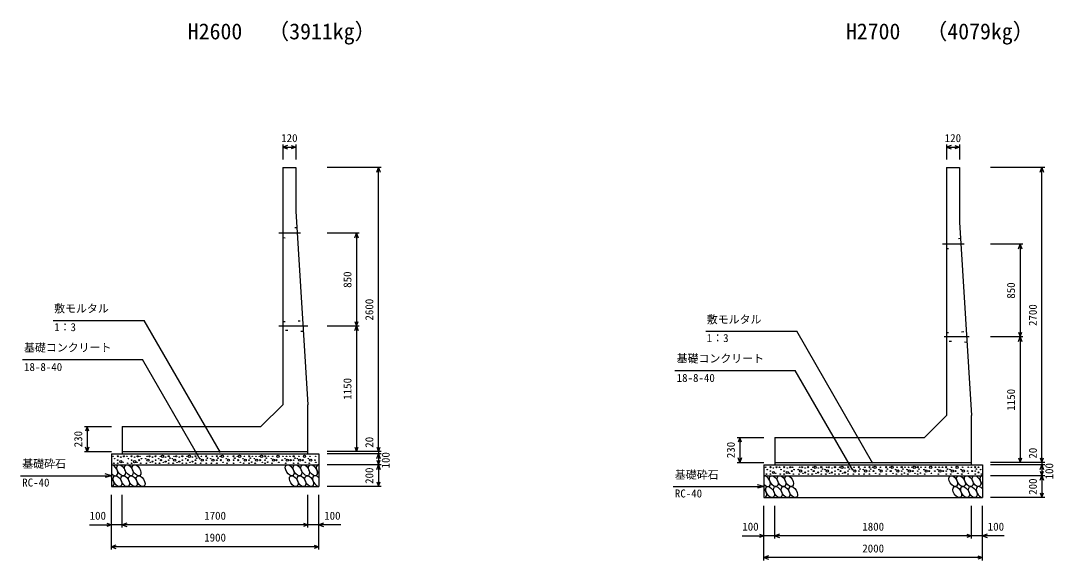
# Model space of a CAD drawing. Units: millimetres, scale not verified. Extents: x -67200 to 67200, y -23760 to 23760.
# Drawn here: x 11694 to 21149, y -5878 to -937 of the extents above; entities that cross this region are included whole.
import ezdxf
from ezdxf.enums import TextEntityAlignment as Align

# ---------------------------------------------------------------- set-up
doc = ezdxf.new("R2010")
doc.units = ezdxf.units.MM
doc.header["$LTSCALE"] = 80
doc.linetypes.add('CHAIN1', pattern=[8, 5, -1, 1, -1])
doc.linetypes.add('DOTTED', pattern=[1.75, 0.25, -1.5])
for name, color, linetype, lineweight in [('0-0_CENTER', 7, 'CHAIN1', 25), ('0-1_DIM', 7, 'Continuous', 25), ('0-3_HATCH', 6, 'Continuous', 25), ('0-6_OUTLINE', 1, 'Continuous', 25), ('0-7_OUTLINE2', 4, 'DOTTED', 25), ('0-8_TXT', 7, 'Continuous', 25)]:
    doc.layers.add(name, color=color, linetype=linetype, lineweight=lineweight)
doc.styles.add('ＭＳ ゴシック', font='')
doc.styles.get('ＭＳ ゴシック').set_extended_font_data('MS Gothic')

msp = doc.modelspace()

# ---------------------------------------------------------------- linework, layer by layer
at = {"layer": '0-0_CENTER'}
for p, q in [((14257.05, -2882.73), (14058.49, -2882.73)), ((20332.05, -2982.56), (20133.49, -2982.56)), ((14322.46, -3732.75), (14058.49, -3732.75)), ((20379.31, -3832.56), (20147.88, -3832.56))]:
    msp.add_line(p, q, dxfattribs=at)
at = {"layer": '0-1_DIM'}
for p, q in [((14094.5, -2070.67), (14094.5, -2207.56)), ((14214.5, -2070.67), (14214.5, -2207.56)), ((20169.5, -2070.67), (20169.5, -2207.56)), ((20289.5, -2070.67), (20289.5, -2207.56)), ((14094.5, -2095.67), (14214.5, -2095.67)), ((20169.5, -2095.67), (20289.5, -2095.67)), ((14994.5, -2282.56), (14499.5, -2282.56)), ((14969.5, -4882.56), (14969.5, -2282.56)), ((21069.5, -2282.56), (20574.5, -2282.56)), ((21044.5, -4982.56), (21044.5, -2282.56)), ((14794.5, -2882.56), (14499.5, -2882.56)), ((14769.5, -2882.56), (14769.5, -3732.56)), ((20869.5, -2982.56), (20574.5, -2982.56)), ((20844.5, -2982.56), (20844.5, -3832.56)), ((11991.4, -3681.16), (12823.82, -3681.16)), ((13522.53, -4891.36), (12823.82, -3681.16)), ((14794.5, -3732.56), (14499.5, -3732.56)), ((14769.5, -3732.56), (14769.5, -4882.56)), ((17966.4, -3781.16), (18798.82, -3781.16)), ((19497.53, -4991.36), (18798.82, -3781.16)), ((20869.5, -3832.56), (20574.5, -3832.56)), ((20844.5, -3832.56), (20844.5, -4982.56)), ((11709.79, -4038.67), (12809.34, -4038.67)), ((13337.39, -4953.28), (12809.34, -4038.67)), ((17684.79, -4138.67), (18784.34, -4138.67)), ((19312.39, -5053.28), (18784.34, -4138.67)), ((12279.5, -4652.56), (12524.5, -4652.56)), ((12304.5, -4652.56), (12304.5, -4882.56)), ((18254.5, -4752.56), (18499.5, -4752.56)), ((18279.5, -4752.56), (18279.5, -4982.56)), ((12279.5, -4882.56), (12524.5, -4882.56)), ((14994.5, -4882.56), (14499.5, -4882.56)), ((14994.5, -4902.56), (14499.5, -4902.56)), ((14969.5, -4882.56), (14969.5, -4902.56)), ((14969.5, -4902.56), (14969.5, -5002.56)), ((14994.5, -5002.56), (14499.5, -5002.56)), ((14969.5, -5002.56), (14969.5, -5202.56)), ((18254.5, -4982.56), (18499.5, -4982.56)), ((21069.5, -4982.56), (20574.5, -4982.56)), ((21069.5, -5002.56), (20574.5, -5002.56)), ((21044.5, -4982.56), (21044.5, -5002.56)), ((21044.5, -5002.56), (21044.5, -5102.56)), ((12524.5, -5102.56), (12466.54, -5087.04)), ((21069.5, -5102.56), (20574.5, -5102.56)), ((21044.5, -5102.56), (21044.5, -5302.56)), ((18499.5, -5202.56), (18441.54, -5187.04)), ((12524.5, -5777.56), (12524.5, -5277.56)), ((12624.5, -5577.56), (12624.5, -5277.56)), ((14324.5, -5577.56), (14324.5, -5277.56)), ((14324.5, -5577.56), (14324.5, -5277.56)), ((14424.5, -5777.56), (14424.5, -5277.56)), ((14994.5, -5202.56), (14499.5, -5202.56)), ((18499.5, -5877.56), (18499.5, -5377.56)), ((18599.5, -5677.56), (18599.5, -5377.56)), ((20399.5, -5677.56), (20399.5, -5377.56)), ((20399.5, -5677.56), (20399.5, -5377.56)), ((20499.5, -5877.56), (20499.5, -5377.56)), ((21069.5, -5302.56), (20574.5, -5302.56)), ((12324.96, -5552.56), (12524.5, -5552.56)), ((12624.5, -5552.56), (12524.5, -5552.56)), ((14324.5, -5552.56), (12624.5, -5552.56)), ((14424.5, -5552.56), (14324.5, -5552.56)), ((14624.04, -5552.56), (14424.5, -5552.56)), ((18299.96, -5652.56), (18499.5, -5652.56)), ((18599.5, -5652.56), (18499.5, -5652.56)), ((20399.5, -5652.56), (18599.5, -5652.56)), ((20499.5, -5652.56), (20399.5, -5652.56)), ((20699.04, -5652.56), (20499.5, -5652.56)), ((14424.5, -5752.56), (12524.5, -5752.56)), ((20499.5, -5852.56), (18499.5, -5852.56))]:
    msp.add_line(p, q, dxfattribs=at)
for points in [[(14136.79, -2080.28), (14094.5, -2095.67), (14136.79, -2111.06)], [(14172.21, -2080.28), (14214.5, -2095.67), (14172.21, -2111.06)], [(20211.79, -2080.28), (20169.5, -2095.67), (20211.79, -2111.06)], [(20247.21, -2080.28), (20289.5, -2095.67), (20247.21, -2111.06)], [(14954.11, -2324.85), (14969.5, -2282.56), (14984.89, -2324.85)], [(21029.11, -2324.85), (21044.5, -2282.56), (21059.89, -2324.85)], [(14754.11, -2924.85), (14769.5, -2882.56), (14784.89, -2924.85)], [(20829.11, -3024.85), (20844.5, -2982.56), (20859.89, -3024.85)], [(14754.11, -3690.28), (14769.5, -3732.56), (14784.89, -3690.28)], [(14754.11, -3774.85), (14769.5, -3732.56), (14784.89, -3774.85)], [(20829.11, -3790.28), (20844.5, -3832.56), (20859.89, -3790.28)], [(20829.11, -3874.85), (20844.5, -3832.56), (20859.89, -3874.85)], [(12319.89, -4694.85), (12304.5, -4652.56), (12289.11, -4694.85)], [(18294.89, -4794.85), (18279.5, -4752.56), (18264.11, -4794.85)], [(12319.89, -4840.28), (12304.5, -4882.56), (12289.11, -4840.28)], [(14754.11, -4840.28), (14769.5, -4882.56), (14784.89, -4840.28)], [(14954.11, -4840.28), (14969.5, -4882.56), (14984.89, -4840.28)], [(14954.11, -4944.85), (14969.5, -4902.56), (14984.89, -4944.85)], [(14954.11, -4960.28), (14969.5, -5002.56), (14984.89, -4960.28)], [(14954.11, -5044.85), (14969.5, -5002.56), (14984.89, -5044.85)], [(18294.89, -4940.28), (18279.5, -4982.56), (18264.11, -4940.28)], [(20829.11, -4940.28), (20844.5, -4982.56), (20859.89, -4940.28)], [(21029.11, -4940.28), (21044.5, -4982.56), (21059.89, -4940.28)], [(21029.11, -5044.85), (21044.5, -5002.56), (21059.89, -5044.85)], [(11694.18, -5102.56), (12524.5, -5102.56), (12466.54, -5118.09)], [(21029.11, -5060.28), (21044.5, -5102.56), (21059.89, -5060.28)], [(21029.11, -5144.85), (21044.5, -5102.56), (21059.89, -5144.85)], [(14954.11, -5160.28), (14969.5, -5202.56), (14984.89, -5160.28)], [(17669.18, -5202.56), (18499.5, -5202.56), (18441.54, -5218.09)], [(21029.11, -5260.28), (21044.5, -5302.56), (21059.89, -5260.28)], [(12482.21, -5537.17), (12524.5, -5552.56), (12482.21, -5567.96)], [(12666.79, -5537.17), (12624.5, -5552.56), (12666.79, -5567.96)], [(14282.21, -5537.17), (14324.5, -5552.56), (14282.21, -5567.96)], [(14466.79, -5537.17), (14424.5, -5552.56), (14466.79, -5567.96)], [(18457.21, -5637.17), (18499.5, -5652.56), (18457.21, -5667.96)], [(18641.79, -5637.17), (18599.5, -5652.56), (18641.79, -5667.96)], [(20357.21, -5637.17), (20399.5, -5652.56), (20357.21, -5667.96)], [(20541.79, -5637.17), (20499.5, -5652.56), (20541.79, -5667.96)], [(12566.79, -5737.17), (12524.5, -5752.56), (12566.79, -5767.96)], [(14382.21, -5737.17), (14424.5, -5752.56), (14382.21, -5767.96)], [(18541.79, -5837.17), (18499.5, -5852.56), (18541.79, -5867.96)], [(20457.21, -5837.17), (20499.5, -5852.56), (20457.21, -5867.96)]]:
    msp.add_lwpolyline(points, dxfattribs=at)
at = {"layer": '0-3_HATCH'}
for centre, radius in [((12993.46, -4925.39), 10), ((13238.68, -4925.39), 10), ((13540.92, -4925.39), 10), ((13698.58, -4925.39), 10), ((13900.21, -4925.39), 10), ((14050.84, -4925.39), 10), ((14292.49, -4925.39), 10), ((12540.47, -4925.39), 2.5), ((12547.48, -4988.42), 2.5), ((12554.49, -4946.4), 2.5), ((12583.36, -4924.51), 5), ((12583.36, -4960.4), 2.5), ((12583.36, -4988.42), 2.5), ((12611.4, -4973.54), 10), ((12611.4, -4932.39), 2.5), ((12632.43, -4980.54), 2.5), ((12639.44, -4925.39), 5), ((12666.57, -4925.39), 2.5), ((12673.58, -4988.42), 2.5), ((12680.59, -4946.4), 2.5), ((12709.47, -4924.51), 5), ((12709.47, -4960.4), 2.5), ((12709.47, -4988.42), 2.5), ((12737.51, -4973.54), 10), ((12737.51, -4932.39), 2.5), ((12758.53, -4980.54), 2.5), ((12765.54, -4925.39), 5), ((12779.56, -4960.4), 5), ((12786.57, -4925.39), 2.5), ((12793.58, -4988.42), 2.5), ((12800.59, -4946.4), 2.5), ((12838.41, -4946.4), 2.5), ((12845.42, -4988.42), 2.5), ((12859.44, -4960.4), 10), ((12852.43, -4925.39), 2.5), ((12873.46, -4925.39), 5), ((12880.47, -4980.54), 2.5), ((12901.49, -4973.54), 5), ((12901.49, -4932.39), 2.5), ((12929.53, -4924.51), 5), ((12929.53, -4960.4), 2.5), ((12929.53, -4988.42), 2.5), ((12958.41, -4946.4), 2.5), ((12965.42, -4988.42), 2.5), ((12972.43, -4925.39), 2.5), ((12979.44, -4960.4), 5), ((13000.47, -4980.54), 2.5), ((13021.49, -4973.54), 5), ((13021.49, -4932.39), 2.5), ((13049.53, -4924.51), 5), ((13049.53, -4960.4), 2.5), ((13049.53, -4988.42), 2.5), ((13060.87, -4942.08), 2.5), ((13083.63, -4946.4), 2.5), ((13090.64, -4988.42), 2.5), ((13104.66, -4960.4), 10), ((13097.65, -4925.39), 2.5), ((13118.68, -4925.39), 5), ((13125.69, -4980.54), 2.5), ((13146.72, -4973.54), 5), ((13146.72, -4932.39), 2.5), ((13174.76, -4924.51), 5), ((13174.76, -4960.4), 2.5), ((13174.76, -4988.42), 2.5), ((13203.63, -4946.4), 2.5), ((13210.64, -4988.42), 2.5), ((13217.65, -4925.39), 2.5), ((13224.66, -4960.4), 5), ((13245.69, -4980.54), 2.5), ((13266.72, -4973.54), 5), ((13266.72, -4932.39), 2.5), ((13294.76, -4924.51), 5), ((13294.76, -4960.4), 2.5), ((13294.76, -4988.42), 2.5), ((13306.1, -4942.08), 2.5), ((13335.56, -4946.4), 2.5), ((13342.57, -4988.42), 2.5), ((13356.59, -4960.4), 10), ((13349.58, -4925.39), 2.5), ((13393.2, -4924.51), 5), ((13393.2, -4960.4), 2.5), ((13393.2, -4988.42), 2.5), ((13404.54, -4942.08), 2.5), ((13434, -4946.4), 2.5), ((13441.01, -4988.42), 2.5), ((13455.03, -4960.4), 10), ((13448.01, -4925.39), 2.5), ((13490.19, -4924.51), 5), ((13490.19, -4960.4), 2.5), ((13490.19, -4988.42), 2.5), ((13501.53, -4942.08), 2.5), ((13519.89, -4925.39), 2.5), ((13526.9, -4960.4), 5), ((13547.93, -4980.54), 2.5), ((13576.27, -4946.4), 2.5), ((13583.28, -4988.42), 2.5), ((13597.3, -4960.4), 10), ((13590.29, -4925.39), 2.5), ((13643.58, -4924.51), 5), ((13643.58, -4960.4), 2.5), ((13643.58, -4988.42), 2.5), ((13654.92, -4942.08), 2.5), ((13677.55, -4925.39), 2.5), ((13684.56, -4960.4), 5), ((13705.59, -4980.54), 2.5), ((13729.24, -4946.4), 2.5), ((13736.25, -4988.42), 2.5), ((13750.27, -4960.4), 10), ((13743.26, -4925.39), 2.5), ((13785.44, -4924.51), 5), ((13785.44, -4960.4), 2.5), ((13785.44, -4988.42), 2.5), ((13796.78, -4942.08), 2.5), ((13810.09, -4978.76), 2.5), ((13815.13, -4925.39), 2.5), ((13834.37, -4946.4), 2.5), ((13841.38, -4988.42), 2.5), ((13855.4, -4960.4), 10), ((13848.39, -4925.39), 2.5), ((13879.17, -4925.39), 2.5), ((13886.19, -4960.4), 5), ((13907.21, -4980.54), 2.5), ((13931.97, -4924.51), 5), ((13931.97, -4960.4), 2.5), ((13931.97, -4988.42), 2.5), ((13943.31, -4942.08), 2.5), ((13956.63, -4978.76), 2.5), ((13961.67, -4925.39), 2.5), ((13988.66, -4946.4), 2.5), ((13995.67, -4988.42), 2.5), ((14009.69, -4960.4), 10), ((14002.68, -4925.39), 2.5), ((14036.82, -4960.4), 5), ((14057.85, -4980.54), 2.5), ((14088.49, -4960.4), 2.5), ((14094.93, -4925.39), 2.5), ((14114.16, -4946.4), 2.5), ((14121.17, -4988.42), 2.5), ((14135.19, -4960.4), 10), ((14128.18, -4925.39), 2.5), ((14158.97, -4925.39), 2.5), ((14165.98, -4960.4), 5), ((14193.37, -4924.51), 5), ((14193.37, -4960.4), 2.5), ((14193.37, -4988.42), 2.5), ((14204.71, -4942.08), 2.5), ((14227.83, -4946.4), 2.5), ((14234.84, -4988.42), 2.5), ((14248.86, -4960.4), 10), ((14241.85, -4925.39), 2.5), ((14278.47, -4960.4), 5), ((14299.49, -4980.54), 2.5), ((14329.11, -4946.4), 2.5), ((14336.12, -4988.42), 2.5), ((14350.14, -4960.4), 10), ((14343.12, -4925.39), 2.5), ((14388.16, -4960.4), 2.5), ((14394.59, -4925.39), 2.5), ((14396.5, -4980.54), 2.5), ((18515.47, -5025.39), 2.5), ((18522.48, -5088.42), 2.5), ((18529.49, -5046.4), 2.5), ((18558.36, -5024.51), 5), ((18558.36, -5060.4), 2.5), ((18558.36, -5088.42), 2.5), ((18586.4, -5073.54), 10), ((18586.4, -5032.39), 2.5), ((18607.43, -5080.54), 2.5), ((18614.44, -5025.39), 5), ((18641.57, -5025.39), 2.5), ((18648.58, -5088.42), 2.5), ((18655.59, -5046.4), 2.5), ((18684.47, -5024.51), 5), ((18684.47, -5060.4), 2.5), ((18684.47, -5088.42), 2.5), ((18712.51, -5073.54), 10), ((18712.51, -5032.39), 2.5), ((18733.53, -5080.54), 2.5), ((18740.54, -5025.39), 5), ((18754.56, -5060.4), 5), ((18761.57, -5025.39), 2.5), ((18768.58, -5088.42), 2.5), ((18775.59, -5046.4), 2.5), ((18813.41, -5046.4), 2.5), ((18820.42, -5088.42), 2.5), ((18834.44, -5060.4), 10), ((18827.43, -5025.39), 2.5), ((18848.46, -5025.39), 5), ((18855.47, -5080.54), 2.5), ((18876.49, -5073.54), 5), ((18876.49, -5032.39), 2.5), ((18904.53, -5024.51), 5), ((18904.53, -5060.4), 2.5), ((18904.53, -5088.42), 2.5), ((18933.41, -5046.4), 2.5), ((18940.42, -5088.42), 2.5), ((18947.43, -5025.39), 2.5), ((18954.44, -5060.4), 5), ((18968.46, -5025.39), 10), ((18975.47, -5080.54), 2.5), ((18996.49, -5073.54), 5), ((18996.49, -5032.39), 2.5), ((19024.53, -5024.51), 5), ((19024.53, -5060.4), 2.5), ((19024.53, -5088.42), 2.5), ((19035.87, -5042.08), 2.5), ((19058.63, -5046.4), 2.5), ((19065.64, -5088.42), 2.5), ((19079.66, -5060.4), 10), ((19072.65, -5025.39), 2.5), ((19093.68, -5025.39), 5), ((19100.69, -5080.54), 2.5), ((19121.72, -5073.54), 5), ((19121.72, -5032.39), 2.5), ((19149.76, -5024.51), 5), ((19149.76, -5060.4), 2.5), ((19149.76, -5088.42), 2.5), ((19178.63, -5046.4), 2.5), ((19185.64, -5088.42), 2.5), ((19192.65, -5025.39), 2.5), ((19199.66, -5060.4), 5), ((19213.68, -5025.39), 10), ((19220.69, -5080.54), 2.5), ((19241.72, -5073.54), 5), ((19241.72, -5032.39), 2.5), ((19269.76, -5024.51), 5), ((19269.76, -5060.4), 2.5), ((19269.76, -5088.42), 2.5), ((19281.1, -5042.08), 2.5), ((19310.56, -5046.4), 2.5), ((19317.57, -5088.42), 2.5), ((19331.59, -5060.4), 10), ((19324.58, -5025.39), 2.5), ((19368.2, -5024.51), 5), ((19368.2, -5060.4), 2.5), ((19368.2, -5088.42), 2.5), ((19379.54, -5042.08), 2.5), ((19409, -5046.4), 2.5), ((19416.01, -5088.42), 2.5), ((19430.03, -5060.4), 10), ((19423.01, -5025.39), 2.5), ((19465.19, -5024.51), 5), ((19465.19, -5060.4), 2.5), ((19465.19, -5088.42), 2.5), ((19476.53, -5042.08), 2.5), ((19494.89, -5025.39), 2.5), ((19501.9, -5060.4), 5), ((19515.92, -5025.39), 10), ((19522.93, -5080.54), 2.5), ((19551.27, -5046.4), 2.5), ((19558.28, -5088.42), 2.5), ((19572.3, -5060.4), 10), ((19565.29, -5025.39), 2.5), ((19618.58, -5024.51), 5), ((19618.58, -5060.4), 2.5), ((19618.58, -5088.42), 2.5), ((19629.92, -5042.08), 2.5), ((19652.55, -5025.39), 2.5), ((19659.56, -5060.4), 5), ((19673.58, -5025.39), 10), ((19680.59, -5080.54), 2.5), ((19704.24, -5046.4), 2.5), ((19711.25, -5088.42), 2.5), ((19725.27, -5060.4), 10), ((19718.26, -5025.39), 2.5), ((19760.44, -5024.51), 5), ((19760.44, -5060.4), 2.5), ((19760.44, -5088.42), 2.5), ((19771.78, -5042.08), 2.5), ((19785.09, -5078.76), 2.5), ((19790.13, -5025.39), 2.5), ((19809.37, -5046.4), 2.5), ((19816.38, -5088.42), 2.5), ((19830.4, -5060.4), 10), ((19823.39, -5025.39), 2.5), ((19854.17, -5025.39), 2.5), ((19861.19, -5060.4), 5), ((19875.21, -5025.39), 10), ((19882.21, -5080.54), 2.5), ((19906.97, -5024.51), 5), ((19906.97, -5060.4), 2.5), ((19906.97, -5088.42), 2.5), ((19918.31, -5042.08), 2.5), ((19931.63, -5078.76), 2.5), ((19936.67, -5025.39), 2.5), ((19963.66, -5046.4), 2.5), ((19970.67, -5088.42), 2.5), ((19984.69, -5060.4), 10), ((19977.68, -5025.39), 2.5), ((20011.82, -5060.4), 5), ((20025.84, -5025.39), 10), ((20032.85, -5080.54), 2.5), ((20063.49, -5060.4), 2.5), ((20069.93, -5025.39), 2.5), ((20089.16, -5046.4), 2.5), ((20096.17, -5088.42), 2.5), ((20110.19, -5060.4), 10), ((20103.18, -5025.39), 2.5), ((20133.97, -5025.39), 2.5), ((20140.98, -5060.4), 5), ((20168.37, -5024.51), 5), ((20168.37, -5060.4), 2.5), ((20168.37, -5088.42), 2.5), ((20179.71, -5042.08), 2.5), ((20202.83, -5046.4), 2.5), ((20209.84, -5088.42), 2.5), ((20223.86, -5060.4), 10), ((20216.85, -5025.39), 2.5), ((20253.47, -5060.4), 5), ((20267.49, -5025.39), 10), ((20274.49, -5080.54), 2.5), ((20304.11, -5046.4), 2.5), ((20311.12, -5088.42), 2.5), ((20325.14, -5060.4), 10), ((20318.12, -5025.39), 2.5), ((20363.16, -5060.4), 2.5), ((20369.59, -5025.39), 2.5), ((20371.5, -5080.54), 2.5), ((20398.96, -5025.39), 2.5), ((20405.98, -5060.4), 5), ((20433.37, -5024.51), 5), ((20433.37, -5060.4), 2.5), ((20433.37, -5088.42), 2.5), ((20444.71, -5042.08), 2.5), ((20463.85, -5072.69), 5), ((20463.68, -5025.39), 2.5), ((20482.89, -5046.4), 2.5), ((20489.9, -5088.42), 2.5)]:
    msp.add_circle(centre, radius, dxfattribs=at)
for centre, start_param, end_param in [((12542.98, -5052.58), 1.8420047, 5.9474138), ((14440.99, -5052.58), 5.8918262, 8.1807776), ((14407.23, -5152.56), 5.0173796, 9.0552242), ((18517.98, -5152.58), 1.8420047, 5.9474138), ((20515.99, -5152.58), 5.8918262, 8.1807776), ((12509.22, -5152.56), 2.7173119, 5.0721066), ((20482.23, -5252.56), 5.0173796, 9.0552242), ((18484.22, -5252.56), 2.7173119, 5.0721066)]:
    msp.add_ellipse(centre, major_axis=(-29.09, 47.08), ratio=0.5792, start_param=start_param, end_param=end_param, dxfattribs=at)
for centre in [(12613.92, -5052.58), (12684.87, -5052.58), (12755.81, -5052.58), (14157.21, -5052.58), (14228.15, -5052.58), (14299.1, -5052.58), (14370.04, -5052.58), (12580.16, -5152.56), (12651.11, -5152.56), (12722.05, -5152.56), (12793, -5152.56), (14194.39, -5152.56), (14265.34, -5152.56), (14336.28, -5152.56), (18588.92, -5152.58), (18659.87, -5152.58), (18730.81, -5152.58), (20232.21, -5152.58), (20303.15, -5152.58), (20374.1, -5152.58), (20445.04, -5152.58), (18555.16, -5252.56), (18626.11, -5252.56), (18697.05, -5252.56), (18768, -5252.56), (20269.39, -5252.56), (20340.34, -5252.56), (20411.28, -5252.56)]:
    msp.add_ellipse(centre, major_axis=(-29.09, 47.08), ratio=0.5792, dxfattribs=at)
at = {"layer": '0-6_OUTLINE'}
for p, q in [((14094.5, -2282.56), (14094.5, -4452.56)), ((20169.5, -2282.56), (20169.5, -4552.56)), ((14214.5, -2682.56), (14324.5, -4452.56)), ((20289.5, -2782.56), (20399.5, -4552.56)), ((14094.5, -4452.56), (13894.5, -4652.56)), ((14324.5, -4902.56), (14324.5, -4452.56)), ((20169.5, -4552.56), (19969.5, -4752.56)), ((20399.5, -5002.56), (20399.5, -4552.56)), ((12624.5, -4652.56), (12624.5, -4902.56)), ((12624.5, -4652.56), (13894.5, -4652.56)), ((18599.5, -4752.56), (18599.5, -5002.56)), ((18599.5, -4752.56), (19969.5, -4752.56)), ((12524.5, -4902.56), (12524.5, -5202.56)), ((12624.5, -4882.56), (14324.5, -4882.56)), ((12524.5, -5002.56), (14424.5, -5002.56)), ((18499.5, -5002.56), (18499.5, -5302.56)), ((18599.5, -4982.56), (20399.5, -4982.56)), ((18499.5, -5102.56), (20499.5, -5102.56)), ((12524.5, -5202.56), (14424.5, -5202.56)), ((18499.5, -5302.56), (20499.5, -5302.56))]:
    msp.add_line(p, q, dxfattribs=at)
for points in [[(14094.5, -2282.56), (14214.5, -2282.56), (14214.5, -2682.56)], [(20169.5, -2282.56), (20289.5, -2282.56), (20289.5, -2782.56)], [(12524.5, -4902.56), (14424.5, -4902.56), (14424.5, -5202.56)], [(18499.5, -5002.56), (20499.5, -5002.56), (20499.5, -5302.56)]]:
    msp.add_lwpolyline(points, dxfattribs=at)
at = {"layer": '0-7_OUTLINE2'}
for p, q in [((14223.82, -2832.56), (14094.5, -2842.56)), ((14094.5, -2922.56), (14230.04, -2932.56)), ((20298.82, -2932.56), (20169.5, -2942.56)), ((20169.5, -3022.56), (20305.04, -3032.56)), ((14094.5, -3692.56), (14273.54, -3682.56)), ((14279.75, -3782.56), (14094.5, -3772.56)), ((20169.5, -3792.56), (20348.54, -3782.56)), ((20354.75, -3882.56), (20169.5, -3872.56))]:
    msp.add_line(p, q, dxfattribs=at)

# ---------------------------------------------------------------- texts
at = {"layer": '0-1_DIM', "style": 'ＭＳ ゴシック'}
for s, p in [('120', (14079.5, -2070.67)), ('120', (20154.5, -2070.67)), ('敷モルタル', (12000.76, -3631.16)), ('敷モルタル', (17975.76, -3731.16)), ('1：3', (12000.76, -3801.27)), ('1：3', (17975.76, -3901.27)), ('基礎コンクリート', (11725.17, -3988.67)), ('基礎コンクリート', (17700.17, -4088.67)), ('18-8-40', (11725.17, -4166.3)), ('18-8-40', (17700.17, -4266.3)), ('基礎砕石', (11708.51, -5052.56)), ('基礎砕石', (17683.51, -5152.56)), ('RC-40', (11708.51, -5223.94)), ('RC-40', (17683.51, -5323.94)), ('100', (12325.86, -5527.56)), ('1700', (13374.5, -5527.56)), ('100', (14473.14, -5527.56)), ('100', (18300.86, -5627.56)), ('1800', (19399.5, -5627.56)), ('100', (20548.14, -5627.56)), ('1900', (13374.5, -5727.56)), ('2000', (19399.5, -5827.56))]:
    msp.add_text(s, height=73.31, dxfattribs=at).set_placement(p, align=Align.BOTTOM_LEFT)
for s, p in [('850', (14744.5, -3382.56)), ('850', (20819.5, -3482.56)), ('2600', (14944.5, -3682.56)), ('2700', (21019.5, -3732.56)), ('1150', (14744.5, -4407.56)), ('1150', (20819.5, -4507.56)), ('230', (12279.5, -4842.56)), ('20', (14944.5, -4846.6)), ('230', (18254.5, -4942.56)), ('100', (15094.5, -5036.59)), ('20', (21019.5, -4946.6)), ('100', (21169.5, -5136.59)), ('200', (14944.5, -5177.56)), ('200', (21019.5, -5277.56))]:
    msp.add_text(s, height=73.31, rotation=90, dxfattribs=at).set_placement(p, align=Align.BOTTOM_LEFT)
at = {"layer": '0-8_TXT', "style": 'ＭＳ ゴシック'}
for s, p in [('（3911kg）', (13953.12, -1152.32)), ('（4079kg）', (19978.12, -1152.32)), ('H2600', (13224.5, -1152.32)), ('H2700', (19249.5, -1152.32))]:
    msp.add_text(s, height=146.6, dxfattribs=at).set_placement(p, align=Align.BOTTOM_LEFT)

doc.saveas('drawing.dxf')
